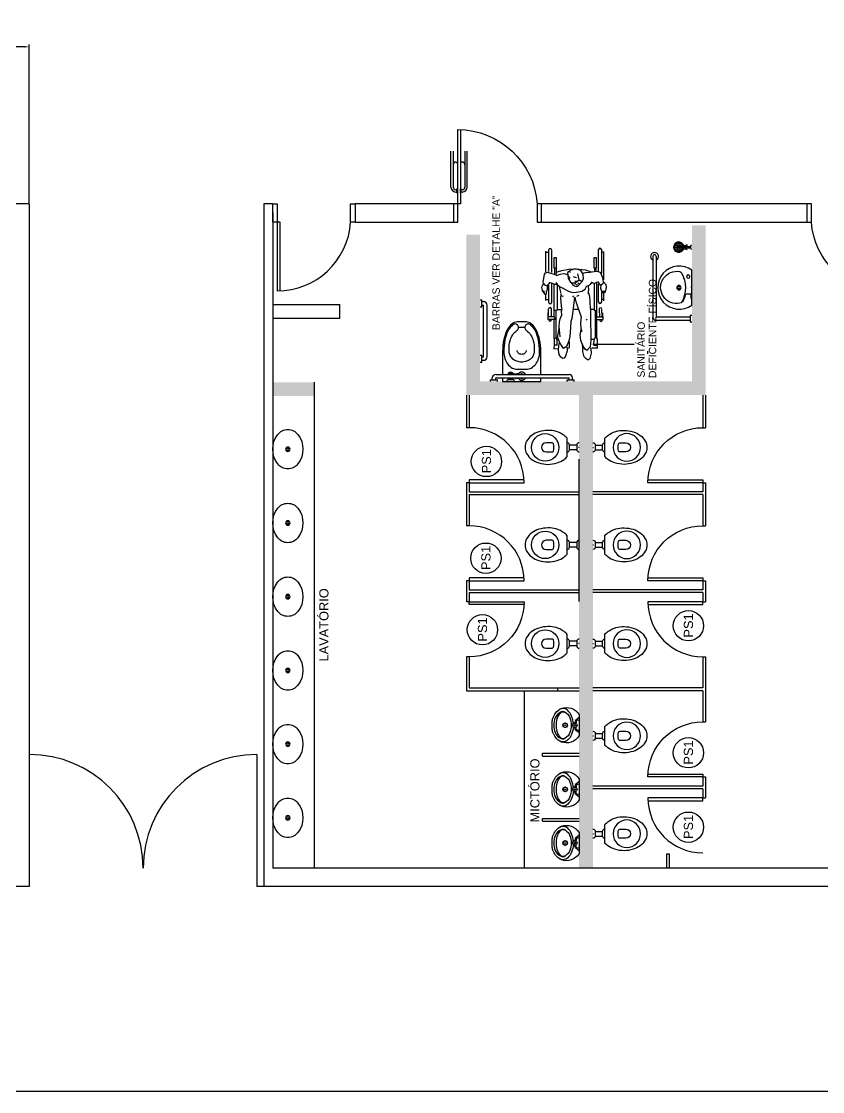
# Model space of a CAD drawing. Header units: millimetres. Extents: x 18768 to 1484868, y -11027 to 520152.
# Drawn here: x 1379301 to 1388104, y 196901 to 208661 of the extents above; entities that cross this region are included whole.
import ezdxf
from ezdxf.enums import TextEntityAlignment as Align

# ---------------------------------------------------------------- set-up
doc = ezdxf.new("R2010")
doc.units = ezdxf.units.MM
doc.linetypes.add('DASHDOT', pattern=[1, 0.5, -0.25, 0, -0.25])
for name, color, linetype in [('1-PAREDES', 7, 'Continuous'), ('Construir', 251, 'Continuous'), ('esquadrias', 2, 'Continuous'), ('MOBÍLIA', 26, 'Continuous'), ('Muros', 4, 'Continuous'), ('PAREDES', 7, 'Continuous'), ('Sanitários', 2, 'Continuous'), ('Textos', 7, 'Continuous')]:
    doc.layers.add(name, color=color, linetype=linetype)
doc.layers.add('L035-DEMOLIÇÃO', color=40, linetype='Continuous', plot=False)
doc.styles.get("Standard").update_dxf_attribs({"font": 'arial.ttf'})
doc.dimstyles.new('Anotativo', dxfattribs={"dimscale": 0, "dimtxt": 2.5, "dimasz": 2.5, "dimexe": 1.25, "dimexo": 0.625, "dimtad": 1, "dimtxsty": 'Standard', "dimcen": 2.5, "dimadec": 0, "dimazin": 0, "dimtfac": 1, "dimtmove": 0, "dimatfit": 3, "dimfxl": 1, "dimarcsym": 0})

# ---------------------------------------------------------------- blocks, each defined once
blk = doc.blocks.new('CADEIRA_RODAS')
at = {"color": 0}
for p, q in [((-0.182, 0.338), (-0.161, 0.357)), ((-0.161, 0.357), (-0.118, 0.363)), ((-0.118, 0.363), (-0.081, 0.345)), ((-0.478, 0.288), (-0.474, 0.288)), ((-0.475, 0.259), (-0.478, 0.259)), ((-0.474, 0.295), (-0.401, 0.295)), ((-0.474, 0.209), (-0.474, 0.295)), ((-0.443, 0.227), (-0.443, 0.295)), ((-0.443, 0.288), (-0.358, 0.288)), ((-0.358, 0.259), (-0.441, 0.259)), ((-0.288, 0.287), (-0.098, 0.287)), ((-0.084, 0.257), (-0.288, 0.257)), ((-0.265, 0.319), (-0.206, 0.319)), ((-0.254, 0.313), (-0.254, 0.289)), ((-0.194, 0.333), (-0.2, 0.329)), ((-0.196, 0.317), (-0.2, 0.329)), ((-0.177, 0.316), (-0.196, 0.317)), ((-0.194, 0.333), (-0.166, 0.336)), ((-0.145, 0.304), (-0.177, 0.316)), ((-0.166, 0.336), (-0.165, 0.347)), ((-0.104, 0.305), (-0.145, 0.304)), ((-0.094, 0.332), (-0.105, 0.299)), ((-0.105, 0.299), (-0.066, 0.273)), ((-0.082, 0.343), (-0.094, 0.332)), ((-0.068, 0.271), (-0.087, 0.221)), ((-0.081, 0.345), (-0.066, 0.348)), ((-0.066, 0.348), (0.018, 0.333)), ((0.044, 0.3), (0.013, 0.211)), ((0.018, 0.333), (0.035, 0.321)), ((0.035, 0.321), (0.044, 0.3)), ((0.288, 0.257), (0.038, 0.257)), ((0.046, 0.319), (0.272, 0.319)), ((0.049, 0.287), (0.288, 0.287)), ((0.26, 0.313), (0.26, 0.289)), ((-0.898, 0.134), (-0.885, 0.157)), ((-0.894, 0.119), (-0.898, 0.134)), ((-0.872, 0.103), (-0.894, 0.119)), ((-0.885, 0.157), (-0.855, 0.174)), ((-0.855, 0.174), (-0.807, 0.18)), ((-0.807, 0.18), (-0.761, 0.176)), ((-0.793, 0.23), (-0.79, 0.178)), ((-0.746, 0.228), (-0.793, 0.23)), ((-0.79, 0.126), (-0.747, 0.155)), ((-0.768, 0.095), (-0.79, 0.126)), ((-0.761, 0.176), (-0.725, 0.17)), ((-0.754, 0.197), (-0.755, 0.228)), ((-0.754, 0.197), (-0.692, 0.196)), ((-0.683, 0.229), (-0.748, 0.227)), ((-0.747, 0.155), (-0.711, 0.174)), ((-0.711, 0.174), (-0.678, 0.186)), ((-0.695, 0.182), (-0.696, 0.195)), ((-0.692, 0.196), (-0.679, 0.203)), ((-0.676, 0.215), (-0.683, 0.229)), ((-0.68, 0.228), (-0.474, 0.228)), ((-0.679, 0.203), (-0.676, 0.215)), ((-0.377, 0.209), (-0.678, 0.209)), ((-0.678, 0.186), (-0.67, 0.192)), ((-0.67, 0.192), (-0.573, 0.174)), ((-0.662, 0.162), (-0.548, 0.174)), ((-0.548, 0.174), (-0.501, 0.168)), ((-0.501, 0.168), (-0.466, 0.161)), ((-0.444, 0.227), (-0.473, 0.217)), ((-0.466, 0.161), (-0.414, 0.142)), ((-0.443, 0.227), (-0.092, 0.227)), ((-0.419, 0.145), (-0.389, 0.149)), ((-0.389, 0.149), (-0.362, 0.143)), ((-0.377, 0.218), (-0.372, 0.227)), ((-0.377, 0.206), (-0.377, 0.218)), ((-0.372, 0.197), (-0.377, 0.206)), ((-0.376, 0.136), (-0.362, 0.144)), ((-0.1, 0.197), (-0.372, 0.197)), ((-0.364, 0.194), (-0.363, 0.148)), ((-0.362, 0.144), (-0.241, 0.154)), ((-0.241, 0.154), (-0.196, 0.15)), ((-0.212, 0.15), (-0.218, 0.136)), ((-0.218, 0.136), (-0.215, 0.127)), ((-0.191, 0.152), (-0.162, 0.159)), ((-0.13, 0.132), (-0.164, 0.073)), ((-0.162, 0.159), (-0.116, 0.169)), ((-0.127, 0.142), (-0.133, 0.122)), ((-0.112, 0.168), (-0.127, 0.142)), ((-0.094, 0.192), (-0.112, 0.168)), ((-0.07, 0.208), (-0.094, 0.192)), ((-0.087, 0.221), (-0.087, 0.198)), ((0.013, 0.211), (0.005, 0.202)), ((0.005, 0.202), (0.022, 0.164)), ((0.027, 0.122), (0.018, 0.084)), ((0.089, 0.207), (0.02, 0.207)), ((0.022, 0.164), (0.027, 0.122)), ((0.089, 0.224), (0.024, 0.224)), ((0.044, 0.207), (0.063, 0.144)), ((0.063, 0.144), (0.076, 0.069)), ((0.089, 0.23), (0.089, 0.201)), ((0.201, 0.23), (0.089, 0.23)), ((0.089, 0.201), (0.201, 0.201)), ((0.201, 0.201), (0.201, 0.23)), ((-0.816, 0.086), (-0.872, 0.103)), ((-0.788, 0.085), (-0.816, 0.086)), ((-0.769, 0.093), (-0.788, 0.085)), ((-0.785, 0.086), (-0.783, 0.064)), ((-0.783, 0.064), (-0.776, 0.06)), ((-0.776, 0.06), (-0.743, 0.06)), ((-0.705, 0.068), (-0.768, 0.095)), ((-0.743, 0.06), (-0.696, 0.063)), ((-0.679, 0.059), (-0.705, 0.068)), ((-0.618, 0.052), (-0.679, 0.059)), ((-0.497, 0.045), (-0.618, 0.052)), ((-0.497, 0.045), (-0.499, 0.048)), ((-0.463, 0.034), (-0.497, 0.045)), ((-0.413, 0.029), (-0.463, 0.034)), ((-0.23, 0.006), (-0.413, 0.029)), ((-0.362, 0.019), (-0.362, -0.032)), ((-0.228, 0.012), (-0.214, 0.026)), ((-0.164, 0.073), (-0.178, 0.027)), ((-0.178, 0.027), (-0.177, -0.014)), ((-0.105, 0.007), (-0.112, -0.012)), ((-0.093, 0.027), (-0.105, 0.007)), ((-0.07, 0.044), (-0.093, 0.027)), ((-0.072, 0.038), (-0.074, 0.015)), ((-0.074, 0.015), (-0.065, -0.012)), ((-0.066, 0.051), (-0.072, 0.038)), ((-0.026, 0.074), (-0.066, 0.051)), ((-0.055, 0.002), (-0.055, -0.025)), ((-0.027, 0.054), (0.007, 0.077)), ((0.011, 0.079), (-0.026, 0.074)), ((-0.003, 0.021), (-0.012, -0.001)), ((0.038, 0.081), (0.011, 0.079)), ((0.052, 0.063), (0.038, 0.081)), ((0.053, 0.06), (0.038, 0.053)), ((0.07, 0.046), (0.052, 0.063)), ((0.07, 0.027), (0.07, 0.046)), ((0.074, 0.013), (0.07, 0.027)), ((0.074, -0.016), (0.074, 0.013)), ((0.076, 0.069), (0.08, -0.007)), ((-0.9, -0.117), (-0.88, -0.101)), ((-0.88, -0.101), (-0.823, -0.084)), ((-0.823, -0.084), (-0.767, -0.087)), ((-0.812, -0.13), (-0.798, -0.11)), ((-0.798, -0.11), (-0.764, -0.088)), ((-0.786, -0.083), (-0.749, -0.081)), ((-0.764, -0.088), (-0.704, -0.062)), ((-0.704, -0.062), (-0.646, -0.054)), ((-0.646, -0.054), (-0.582, -0.066)), ((-0.608, -0.076), (-0.571, -0.065)), ((-0.571, -0.065), (-0.51, -0.064)), ((-0.51, -0.064), (-0.441, -0.071)), ((-0.449, -0.07), (-0.358, -0.036)), ((-0.358, -0.036), (-0.28, -0.013)), ((-0.28, -0.013), (-0.23, -0.002)), ((-0.212, -0.04), (-0.222, -0.015)), ((-0.177, -0.014), (-0.164, -0.075)), ((-0.164, -0.075), (-0.141, -0.111)), ((-0.141, -0.111), (-0.113, -0.126)), ((-0.112, -0.012), (-0.11, -0.032)), ((-0.11, -0.032), (-0.061, -0.075)), ((-0.065, -0.012), (-0.041, -0.045)), ((-0.061, -0.075), (-0.031, -0.092)), ((-0.041, -0.045), (-0.052, -0.064)), ((-0.052, -0.064), (-0.051, -0.077)), ((-0.04, -0.046), (0.025, -0.031)), ((-0.031, -0.092), (0.023, -0.089)), ((-0.012, -0.001), (-0.016, -0.015)), ((0.023, -0.089), (0.061, -0.062)), ((0.041, -0.122), (0.03, -0.084)), ((0.068, -0.114), (0.047, -0.175)), ((0.061, -0.062), (0.074, -0.016)), ((0.08, -0.007), (0.068, -0.114)), ((-0.913, -0.135), (-0.9, -0.117)), ((-0.913, -0.146), (-0.913, -0.135)), ((-0.9, -0.16), (-0.913, -0.146)), ((-0.842, -0.176), (-0.9, -0.16)), ((-0.792, -0.171), (-0.842, -0.176)), ((-0.771, -0.164), (-0.812, -0.13)), ((-0.78, -0.166), (-0.792, -0.171)), ((-0.788, -0.245), (-0.785, -0.182)), ((-0.698, -0.173), (-0.771, -0.164)), ((-0.752, -0.206), (-0.752, -0.239)), ((-0.752, -0.206), (-0.692, -0.208)), ((-0.659, -0.171), (-0.698, -0.173)), ((-0.692, -0.207), (-0.693, -0.176)), ((-0.677, -0.211), (-0.692, -0.208)), ((-0.377, -0.219), (-0.678, -0.219)), ((-0.678, -0.237), (-0.674, -0.22)), ((-0.674, -0.219), (-0.677, -0.211)), ((-0.471, -0.169), (-0.659, -0.171)), ((-0.475, -0.132), (-0.481, -0.12)), ((-0.474, -0.219), (-0.474, -0.305)), ((-0.444, -0.237), (-0.473, -0.227)), ((-0.365, -0.17), (-0.471, -0.169)), ((-0.372, -0.207), (-0.377, -0.216)), ((-0.377, -0.216), (-0.377, -0.229)), ((-0.377, -0.229), (-0.372, -0.238)), ((-0.089, -0.207), (-0.372, -0.207)), ((-0.348, -0.165), (-0.365, -0.17)), ((-0.362, -0.171), (-0.362, -0.207)), ((-0.22, -0.157), (-0.348, -0.165)), ((-0.175, -0.142), (-0.22, -0.157)), ((-0.148, -0.145), (-0.188, -0.138)), ((-0.108, -0.143), (-0.145, -0.147)), ((-0.111, -0.122), (-0.102, -0.147)), ((-0.102, -0.147), (-0.089, -0.168)), ((-0.089, -0.168), (-0.063, -0.19)), ((-0.068, -0.185), (-0.079, -0.209)), ((-0.079, -0.209), (-0.071, -0.229)), ((-0.071, -0.229), (-0.064, -0.24)), ((0.034, -0.158), (0.041, -0.122)), ((0.052, -0.235), (0.038, -0.161)), ((0.089, -0.211), (0.055, -0.211)), ((0.089, -0.228), (0.06, -0.228)), ((0.201, -0.205), (0.089, -0.205)), ((0.089, -0.205), (0.089, -0.234)), ((0.201, -0.234), (0.201, -0.205)), ((-0.788, -0.246), (-0.738, -0.245)), ((-0.751, -0.243), (-0.689, -0.244)), ((-0.689, -0.244), (-0.678, -0.237)), ((-0.68, -0.238), (-0.474, -0.238)), ((-0.474, -0.269), (-0.479, -0.269)), ((-0.478, -0.298), (-0.474, -0.298)), ((-0.474, -0.305), (-0.401, -0.302)), ((-0.443, -0.238), (-0.443, -0.304)), ((-0.443, -0.238), (-0.078, -0.238)), ((-0.36, -0.264), (-0.443, -0.268)), ((-0.443, -0.297), (-0.359, -0.293)), ((-0.285, -0.257), (-0.088, -0.257)), ((-0.165, -0.287), (-0.285, -0.287)), ((-0.268, -0.314), (-0.18, -0.314)), ((-0.253, -0.286), (-0.253, -0.305)), ((-0.183, -0.287), (-0.179, -0.303)), ((-0.179, -0.303), (-0.166, -0.303)), ((-0.159, -0.309), (-0.178, -0.322)), ((-0.178, -0.322), (-0.173, -0.333)), ((-0.173, -0.333), (-0.123, -0.344)), ((-0.131, -0.276), (-0.166, -0.288)), ((-0.166, -0.303), (-0.159, -0.309)), ((-0.098, -0.28), (-0.131, -0.276)), ((-0.123, -0.344), (-0.097, -0.338)), ((-0.06, -0.244), (-0.099, -0.275)), ((-0.097, -0.288), (-0.099, -0.275)), ((-0.084, -0.302), (-0.097, -0.288)), ((-0.097, -0.338), (-0.063, -0.309)), ((-0.063, -0.309), (-0.084, -0.302)), ((-0.063, -0.309), (-0.018, -0.304)), ((-0.041, -0.314), (0.269, -0.314)), ((-0.018, -0.304), (0.039, -0.277)), ((0.291, -0.287), (0.03, -0.287)), ((0.039, -0.277), (0.052, -0.235)), ((0.054, -0.257), (0.291, -0.257)), ((0.089, -0.234), (0.201, -0.234)), ((0.26, -0.304), (0.26, -0.288))]:
    blk.add_line(p, q, dxfattribs=at)
for centre, radius, start, end in [((-0.478, 0.273), 0.0145, 90, 270), ((-0.358, 0.273), 0.0145, 270, 90), ((-0.288, 0.272), 0.0149, 90, 270), ((0.288, 0.272), 0.0149, 270, 90), ((-0.479, -0.284), 0.0145, 92.6629, 272.6629), ((-0.359, -0.278), 0.0145, 272.6629, 92.6629), ((-0.285, -0.272), 0.0149, 90, 270), ((0.291, -0.272), 0.0149, 270, 90)]:
    blk.add_arc(centre, radius, start, end, dxfattribs=at)
for p in [(-0.094, -0.018), (-0.084, -0.002), (-0.081, -0.038)]:
    blk.add_point(p, dxfattribs=at)
blk = doc.blocks.new('LAVPQ-PL')
blk.add_line((0, 0), (0.01, 0))
for points in [[(0, -0.191), (0, 0.191, -1.947368)], [(0.11, -0.156, 0.218943), (0.13, -0.171, 1.213584), (0.132, 0.175, 0.218943), (0.112, 0.16, 0.264013)]]:
    blk.add_lwpolyline(points, format="xyb", close=True)
blk.add_lwpolyline([(0.007, -0.12), (0.007, -0.08, -0.414214), (0.016, -0.071), (0.061, -0.071, -0.312113), (0.073, -0.08, 0.063016), (0.103, -0.157, 0.063016)], format="xyb")
for centre, radius in [((0.04, 0.121), 0.0176), ((0.141, 0), 0.0241), ((0.141, 0), 0.0115)]:
    blk.add_circle(centre, radius)
blk = doc.blocks.new('nomacab1')
blk.add_circle((0, 0), 0.414)
at = {"color": 3}
blk.add_attdef('ACAB', text='', height=0.25, dxfattribs=at).set_placement((0.007, 0), align=Align.MIDDLE)
blk = doc.blocks.new('bac-pl')
for p, q in [((0, 0), (0.005, 0)), ((0.025, 0.025), (0.105, 0.025)), ((0.025, -0.025), (0.105, -0.025))]:
    blk.add_line(p, q)
for points in [[(0.13, 0.1), (0.13, -0.1, 0.056984), (0.163, -0.131, 0.085116), (0.249, -0.174, 0.090221), (0.34, -0.185, 0.074494), (0.439, -0.17, 0.085116), (0.517, -0.131, 0.106255), (0.572, -0.068, 0.128271), (0.59, 0, 0.128271), (0.572, 0.068, 0.106255), (0.517, 0.131, 0.085116), (0.439, 0.17, 0.074494), (0.34, 0.185, 0.074494), (0.241, 0.17, 0.085116), (0.163, 0.131, 0.056984)], [(0.295, 0.05, 0.326276), (0.281, 0.04, 0.155871), (0.281, -0.04, 0.326276), (0.295, -0.05), (0.36, -0.05, 1), (0.36, 0.05)]]:
    blk.add_lwpolyline(points, format="xyb", close=True)
for points in [[(0, -0.05, 0.414214), (0.025, -0.025), (0.025, 0.025, 0.414483), (0, 0.05)], [(0.13, 0.05, 0.414483), (0.105, 0.025), (0.105, -0.025, 0.414214), (0.13, -0.05)]]:
    blk.add_lwpolyline(points, format="xyb")
blk.add_circle((0.37, 0), 0.15)
blk = doc.blocks.new('mic-pl')
for points in [[(0, -0.294), (-0.002, -0.294, -0.008051), (-0.034, -0.293, -0.08407), (-0.078, -0.285, -0.022672), (-0.106, -0.272, -0.027927), (-0.132, -0.258, -0.144523), (-0.183, -0.193, -0.34805), (-0.12, -0.003, -0.162816), (-0.112, 0), (0, 0), (0.112, 0, -0.162816), (0.12, -0.003, -0.34805), (0.183, -0.193, -0.144523), (0.132, -0.258, -0.027927), (0.106, -0.272, -0.022672), (0.078, -0.285, -0.08407), (0.034, -0.293, -0.008051), (0.002, -0.294)], [(0, -0.247), (-0.008, -0.247, -0.102017), (-0.09, -0.231, -0.100634), (-0.137, -0.2, -0.31043), (-0.144, -0.159, -0.029837), (-0.142, -0.153, -0.193887), (-0.08, -0.101, -0.096635), (0, -0.086, -0.096635), (0.08, -0.101, -0.193887), (0.142, -0.153, -0.029837), (0.144, -0.159, -0.31043), (0.137, -0.2, -0.100634), (0.09, -0.231, -0.102017), (0.008, -0.247)]]:
    blk.add_lwpolyline(points, format="xyb", close=True)
for points in [[(-0.053, 0, 0.473116), (-0.056, -0.005), (-0.051, -0.025, 0.362542), (-0.043, -0.032), (-0.029, -0.033, -0.564769), (-0.023, -0.039)], [(0.053, 0, -0.473116), (0.056, -0.005), (0.051, -0.025, -0.362542), (0.043, -0.032), (0.029, -0.033, 0.564769), (0.023, -0.039)], [(-0.016, -0.064, 0.100603), (-0.1, -0.082, 0.114611), (-0.161, -0.123, 0.309836), (-0.175, -0.21, 0.309836)], [(-0.081, -0.002), (-0.057, -0.034, 0.1805), (-0.045, -0.041), (-0.032, -0.043, -0.35029), (-0.026, -0.049, 0.252034), (-0.019, -0.063)], [(0.016, -0.064, -0.100603), (0.1, -0.082, -0.114611), (0.161, -0.123, -0.309836), (0.175, -0.21, -0.309836)], [(0.081, -0.002), (0.057, -0.034, -0.1805), (0.045, -0.041), (0.032, -0.043, 0.35029), (0.026, -0.049, -0.252034), (0.019, -0.063)], [(-0.146, -0.161), (-0.147, -0.165, 0.189039), (-0.145, -0.197, 0.189014), (-0.08, -0.26, 0.116802), (0, -0.275, 0.116802), (0.08, -0.26, 0.189014), (0.145, -0.197, 0.189039), (0.147, -0.165), (0.146, -0.161)]]:
    blk.add_lwpolyline(points, format="xyb")
for centre, radius in [((0, -0.046), 0.024), ((0, -0.046), 0.0075), ((-0.024, -0.151), 0.0035), ((-0.016, -0.135), 0.0035), ((-0.017, -0.168), 0.0035), ((0, -0.152), 0.0035), ((-0.001, -0.175), 0.0035), ((0.001, -0.129), 0.0035), ((0.017, -0.136), 0.0035), ((0.016, -0.169), 0.0035), ((0.023, -0.152), 0.0035)]:
    blk.add_circle(centre, radius)
at = {"linetype": 'DASHDOT'}
blk.add_circle((0, -0.152), 0.024, dxfattribs=at)
blk = doc.blocks.new('cubem-pl')
at = {"linetype": 'Continuous'}
for radius in [0.024, 0.012]:
    blk.add_circle((0.265, 0), radius, dxfattribs=at)
for centre, radius, start, end in [((0.364, 0), 0.264, 142.4959, 217.5041), ((0.265, 0.076), 0.139, 37.5041, 142.4959), ((0.166, 0), 0.264, 322.4959, 37.5041), ((0.265, -0.076), 0.139, 217.5041, 322.4959)]:
    blk.add_arc(centre, radius, start, end)
blk = doc.blocks.new('*D311')
at = {"layer": 'DEFPOINTS', "color": 0, "linetype": 'ByBlock', "lineweight": 15, "transparency": 16777216}
for p in [(1378364, 208381), (1378364, 206655), (1379388, 206655)]:
    blk.add_point(p, dxfattribs=at)
at = {"layer": 'PAREDES', "color": 0, "linetype": 'ByBlock', "lineweight": -2, "transparency": 16777216}
for p, q in [((1378364, 206667), (1378364, 208406)), ((1379338, 208381), (1378414, 208381)), ((1379388, 206667), (1379388, 208406))]:
    blk.add_line(p, q, dxfattribs=at)
at = {"layer": 'PAREDES', "color": 0, "linetype": 'ByBlock', "lineweight": 15, "transparency": 16777216}
for points in [[(1378414, 208390), (1378414, 208373), (1378364, 208381)], [(1379338, 208390), (1379338, 208373), (1379388, 208381)]]:
    blk.add_solid(points, dxfattribs=at)
at = {"layer": 'PAREDES', "color": 0, "linetype": 'ByBlock', "lineweight": 15, "transparency": 16777216, "insert": (1378876, 208419), "char_height": 50, "attachment_point": 5}
blk.add_mtext('1024', dxfattribs=at)

msp = doc.modelspace()

# ---------------------------------------------------------------- linework, layer by layer
for p, q in [((1382801.057, 205399.75), (1382801.057, 205550.799)), ((1385196.35, 201306.358), (1385196.35, 201336.567))]:
    msp.add_line(p, q)
at = {"layer": '1-PAREDES'}
for p, q in [((1382062.298, 206654.995), (1381963.298, 206654.995)), ((1384047.355, 206654.995), (1382968.591, 206654.995)), ((1387930.26, 206654.995), (1385015.766, 206654.995)), ((1382968.591, 206454.995), (1384047.355, 206454.995)), ((1385015.766, 206454.995), (1387930.26, 206454.995)), ((1382062.298, 205550.799), (1382801.057, 205550.799)), ((1382062.298, 205399.75), (1382801.057, 205399.75))]:
    msp.add_line(p, q, dxfattribs=at)
at = {"layer": 'Construir'}
for points in [[(1386818.764, 204704.959), (1386667.715, 204704.959), (1386818.764, 206418.945), (1386667.715, 206418.945)], [(1384340.958, 204553.91), (1384189.909, 204553.91), (1384340.958, 206316.148), (1384189.909, 206316.148)], [(1382522.735, 204543.946), (1382062.298, 204543.946), (1382522.735, 204694.995), (1382062.298, 204694.995)], [(1386818.161, 204553.91), (1384340.958, 204553.91), (1386818.161, 204704.959), (1384340.958, 204704.959)], [(1385579.035, 199366.148), (1385428.511, 199366.148), (1385579.56, 204553.91), (1385428.511, 204553.91)], [(1385579.638, 199366.148), (1385429.113, 199366.148), (1385580.162, 204553.91), (1385429.113, 204553.91)]]:
    msp.add_solid(points, dxfattribs=at)
at = {"layer": 'DEFPOINTS'}
for p, q in [((1386179.638, 205036.148), (1386179.638, 205006.148)), ((1386179.638, 205036.148), (1386179.638, 205006.148)), ((1388062.298, 199355.995), (1387435.993, 199355.995))]:
    msp.add_line(p, q, dxfattribs=at)
at = {"layer": 'esquadrias'}
for p, q in [((1384020.069, 206840.547), (1384020.069, 207234.115)), ((1384044.824, 207234.115), (1384044.824, 206840.547)), ((1384174.575, 207234.115), (1384174.575, 206840.547)), ((1384199.33, 206840.547), (1384199.33, 207234.115)), ((1384075.033, 207115.325), (1384085.103, 207115.325)), ((1384085.103, 207105.255), (1384095.173, 207105.255)), ((1384134.295, 207105.255), (1384124.225, 207105.255)), ((1384144.365, 207115.325), (1384134.295, 207115.325)), ((1384075.033, 206810.337), (1384085.103, 206810.337)), ((1384075.033, 206785.583), (1384085.103, 206785.583)), ((1384085.103, 206775.513), (1384085.103, 206820.407)), ((1384085.103, 206820.407), (1384095.173, 206820.407)), ((1384085.103, 206775.513), (1384095.173, 206775.513)), ((1384095.173, 206775.513), (1384095.173, 206820.407)), ((1384124.225, 206775.513), (1384124.225, 206820.407)), ((1384134.295, 206820.407), (1384124.225, 206820.407)), ((1384134.295, 206775.513), (1384124.225, 206775.513)), ((1384134.295, 206775.513), (1384134.295, 206820.407)), ((1384144.365, 206810.337), (1384134.295, 206810.337)), ((1384144.365, 206785.583), (1384134.295, 206785.583))]:
    msp.add_line(p, q, dxfattribs=at)
for points in [[(1384124.828, 207471.826), (1384124.828, 206654.995), (1384047.355, 206654.995), (1384047.355, 206454.995), (1384095.776, 206454.995), (1384095.776, 207471.826, -0.394454368), (1384967.345, 206654.995), (1384967.345, 206454.995), (1385015.766, 206454.995), (1385015.766, 206654.995), (1384967.345, 206654.995)], [(1382142.857, 205698.351), (1382142.857, 206454.995), (1382062.298, 206454.995), (1382062.298, 206654.995), (1382112.647, 206654.995), (1382112.647, 205698.351, 0.395142121), (1382918.242, 206454.995), (1382918.242, 206654.995), (1382968.591, 206654.995), (1382968.591, 206454.995), (1382918.242, 206454.995)], [(1388755.994, 205698.351), (1388755.994, 206454.995), (1388836.554, 206454.995), (1388836.554, 206654.995), (1388786.204, 206654.995), (1388786.204, 205698.351, -0.396515329), (1387982.098, 206454.995), (1387980.61, 206654.995), (1387930.26, 206654.995), (1387930.26, 206454.995), (1387982.098, 206454.995)], [(1384824.315, 203622.441), (1384220.119, 203622.441), (1384220.119, 203592.232), (1384824.315, 203592.232, 0.414213562), (1384220.119, 204196.428, 0.414213562)], [(1386184.358, 203622.441), (1386788.554, 203622.441), (1386788.554, 203592.232), (1386184.358, 203592.232, -0.414213562), (1386788.554, 204196.428, -0.414213562)], [(1384824.315, 202544.959), (1384220.119, 202544.959), (1384220.119, 202514.749), (1384824.315, 202514.749, 0.414213562), (1384220.119, 203118.945, 0.414213562)], [(1386184.358, 202544.959), (1386788.554, 202544.959), (1386788.554, 202514.749), (1386184.358, 202514.749, -0.414213562), (1386788.554, 203118.945, -0.414213562)], [(1384824.315, 202252.931), (1384220.119, 202252.931), (1384220.119, 202283.141), (1384824.315, 202283.141, -0.414213562), (1384220.119, 201678.945, -0.414213562)], [(1386184.358, 202252.931), (1386788.554, 202252.931), (1386788.554, 202283.141), (1386184.358, 202283.141, 0.414213562), (1386788.554, 201678.945, 0.414213562)], [(1386184.358, 200389.994), (1386788.554, 200389.994), (1386788.554, 200359.784), (1386184.358, 200359.784, -0.414213562), (1386788.554, 200963.98, -0.414213562)], [(1386184.358, 200097.966), (1386788.554, 200097.966), (1386788.554, 200128.176), (1386184.358, 200128.176, 0.414213562), (1386788.554, 199523.98, 0.414213562)]]:
    msp.add_lwpolyline(points, format="xyb", dxfattribs=at)
for centre, radius, start, end in [((1384075.033, 207085.115), 30.21, 90, 180), ((1384144.365, 207085.115), 30.21, 0, 90), ((1384075.033, 206840.547), 54.964, 180, 270), ((1384075.033, 206840.547), 30.21, 180, 270), ((1384144.365, 206840.547), 54.964, 270, 0), ((1384144.365, 206840.547), 30.21, 270, 0)]:
    msp.add_arc(centre, radius, start, end, dxfattribs=at)
at = {"layer": 'L035-DEMOLIÇÃO', "linetype": 'ByBlock', "lineweight": -2}
msp.add_lwpolyline([(1437540.298, 196901.407), (1345642.017, 196901.407), (1345642.017, 234430), (1437540.298, 234430)], close=True, dxfattribs=at)
at = {"layer": 'MOBÍLIA'}
for p, q in [((1386238.209, 206078.662), (1386238.209, 205411.543)), ((1386276.29, 206078.662), (1386276.29, 205411.543)), ((1384340.958, 205600.26), (1384359.999, 205600.26)), ((1384359.999, 205524.098), (1384359.999, 205600.26)), ((1384359.999, 205581.22), (1384379.039, 205581.22)), ((1384340.958, 205524.098), (1384359.999, 205524.098)), ((1384359.999, 205543.139), (1384379.039, 205543.139)), ((1384379.039, 204974.926), (1384379.039, 205543.139)), ((1384417.12, 204974.926), (1384417.12, 205543.139)), ((1386648.674, 205411.543), (1386276.29, 205411.543)), ((1386648.674, 205373.462), (1386276.29, 205373.462)), ((1386667.715, 205430.583), (1386648.674, 205430.583)), ((1386648.674, 205430.583), (1386648.674, 205354.421)), ((1386667.715, 205354.421), (1386648.674, 205354.421)), ((1386033.309, 205109.854), (1385580.162, 205109.854)), ((1384340.958, 204993.967), (1384359.999, 204993.967)), ((1384359.999, 204917.805), (1384359.999, 204993.967)), ((1384359.999, 204974.926), (1384379.039, 204974.926)), ((1384340.958, 204917.805), (1384359.999, 204917.805)), ((1384359.999, 204936.845), (1384379.039, 204936.845)), ((1384474.242, 204723.999), (1384474.242, 204743.04)), ((1384512.323, 204781.121), (1385318.13, 204781.121)), ((1384512.323, 204723.999), (1384512.323, 204743.04)), ((1384512.323, 204743.04), (1385318.13, 204743.04)), ((1384651.954, 204784.067), (1384651.954, 204796.76)), ((1384723.762, 204784.067), (1384651.954, 204784.067)), ((1384723.762, 204740.094), (1384651.954, 204740.094)), ((1384651.954, 204721.222), (1384651.954, 204740.094)), ((1384655.127, 204793.587), (1384655.127, 204798.321)), ((1384655.127, 204721.879), (1384655.127, 204733.748)), ((1384670.994, 204790.413), (1384658.3, 204790.413)), ((1384670.994, 204736.921), (1384658.3, 204736.921)), ((1384674.167, 204793.587), (1384674.167, 204803.014)), ((1384674.167, 204723.957), (1384674.167, 204733.748)), ((1384680.514, 204793.587), (1384680.514, 204803.014)), ((1384680.514, 204723.957), (1384680.514, 204733.748)), ((1384696.381, 204790.413), (1384683.688, 204790.413)), ((1384696.381, 204736.921), (1384683.688, 204736.921)), ((1384699.555, 204793.587), (1384699.555, 204798.321)), ((1384699.555, 204721.879), (1384699.555, 204733.748)), ((1384702.728, 204784.067), (1384702.728, 204796.76)), ((1384702.728, 204721.222), (1384702.728, 204740.094)), ((1384723.762, 204787.24), (1384736.455, 204787.24)), ((1384723.762, 204781.121), (1384723.762, 204787.24)), ((1384723.762, 204736.921), (1384723.762, 204743.04)), ((1384723.762, 204736.921), (1384736.455, 204736.921)), ((1384736.455, 204781.121), (1384736.455, 204787.24)), ((1384749.149, 204784.067), (1384736.455, 204784.067)), ((1384736.455, 204736.921), (1384736.455, 204743.04)), ((1384749.149, 204740.094), (1384736.455, 204740.094)), ((1384761.313, 204787.24), (1384749.149, 204787.24)), ((1384749.149, 204781.121), (1384749.149, 204787.24)), ((1384749.149, 204736.921), (1384749.149, 204743.04)), ((1384761.313, 204736.921), (1384749.149, 204736.921)), ((1385318.13, 204723.999), (1385318.13, 204743.04)), ((1385356.211, 204723.999), (1385356.211, 204743.04)), ((1384455.201, 204704.959), (1384455.201, 204723.999)), ((1384455.201, 204723.999), (1384531.363, 204723.999)), ((1384531.363, 204704.959), (1384531.363, 204723.999)), ((1384639.26, 204704.959), (1384639.26, 204717.653)), ((1384639.26, 204704.959), (1384715.422, 204704.959)), ((1384715.422, 204704.959), (1384715.422, 204717.653)), ((1385299.089, 204723.999), (1385375.252, 204723.999)), ((1385299.089, 204704.959), (1385299.089, 204723.999)), ((1385375.252, 204704.959), (1385375.252, 204723.999)), ((1385375.854, 204704.959), (1385375.854, 204723.999)), ((1382522.735, 199355.995), (1382522.735, 204543.946)), ((1385428.511, 202288.176), (1385428.511, 203849.015)), ((1385429.113, 202288.176), (1385429.113, 203849.015)), ((1384824.315, 201306.358), (1384824.315, 199366.148))]:
    msp.add_line(p, q, dxfattribs=at)
for points in [[(1384812.325, 204781.121), (1384810.624, 204784.067), (1384785.237, 204784.067), (1384783.536, 204781.121)], [(1384783.536, 204743.04), (1384785.237, 204740.094), (1384810.624, 204740.094), (1384812.325, 204743.04)]]:
    msp.add_lwpolyline(points, dxfattribs=at)
for centre, radius, start, end in [((1386257.25, 206078.662), 43.265, 296.1094131, 243.8905869), ((1386257.25, 206078.662), 19.041, 0, 180), ((1384379.039, 205543.139), 38.081, 0, 90), ((1386276.29, 205411.543), 38.081, 180, 270), ((1384379.039, 204974.926), 38.081, 270, 0), ((1384512.323, 204743.04), 38.081, 90, 180), ((1384686.86, 204762.08), 41.254, 147.7951685, 152.5130748), ((1384686.86, 204762.08), 41.254, 207.4869252, 212.2048315), ((1384677.341, 204749.159), 53.948, 61.9275131, 118.0724869), ((1384658.3, 204793.587), 3.173, 180, 270), ((1384658.3, 204733.748), 3.173, 90, 180), ((1384670.994, 204793.587), 3.173, 270, 0), ((1384670.994, 204733.748), 3.173, 0, 90), ((1384683.688, 204793.587), 3.173, 180, 270), ((1384683.688, 204733.748), 3.173, 90, 180), ((1384696.381, 204793.587), 3.173, 270, 0), ((1384696.381, 204733.748), 3.173, 0, 90), ((1384667.821, 204762.08), 41.254, 27.4864262, 32.2042275), ((1384667.821, 204762.08), 41.254, 327.7957725, 332.5135738), ((1384797.931, 204762.08), 44.428, 25.3769335, 154.6230665), ((1384797.931, 204762.08), 44.428, 205.3769335, 334.6230665), ((1384797.931, 204762.08), 25.387, 48.5903779, 131.4096221), ((1384797.931, 204762.08), 25.387, 228.5903779, 311.4096221), ((1385318.13, 204743.04), 38.081, 0, 90), ((1384677.341, 204606.583), 117.416, 71.0753556, 108.9246444)]:
    msp.add_arc(centre, radius, start, end, dxfattribs=at)
at = {"layer": 'Muros'}
for p, q in [((1386524.746, 206187.232), (1386570.943, 206187.232)), ((1386524.746, 206171.953), (1386570.943, 206171.953)), ((1386563.513, 206203.637), (1386584.574, 206182.576)), ((1386563.513, 206155.547), (1386584.574, 206176.608)), ((1386565.649, 206205.773), (1386586.711, 206184.712)), ((1386565.649, 206153.411), (1386586.711, 206174.472)), ((1386592.678, 206184.712), (1386613.739, 206205.773)), ((1386592.678, 206174.472), (1386613.739, 206153.411)), ((1386594.814, 206182.576), (1386615.876, 206203.637)), ((1386594.814, 206176.608), (1386615.876, 206155.547)), ((1386608.445, 206187.232), (1386652.647, 206187.232)), ((1386608.445, 206171.953), (1386652.647, 206171.953)), ((1386652.647, 206187.232), (1386652.647, 206171.953)), ((1382522.735, 204543.946), (1382522.735, 204694.995)), ((1384189.909, 204553.91), (1384189.909, 204196.428)), ((1384220.119, 204553.91), (1384220.119, 204196.428)), ((1386788.554, 204553.91), (1386788.554, 204196.428)), ((1386818.764, 204553.91), (1386818.764, 204196.428)), ((1384220.119, 204196.428), (1384189.909, 204196.428)), ((1386788.554, 204196.428), (1386818.764, 204196.428)), ((1384220.119, 203592.232), (1384189.909, 203592.232)), ((1384189.909, 203592.232), (1384189.909, 203118.945)), ((1384220.119, 203592.232), (1384220.119, 203491.532)), ((1386788.554, 203592.232), (1386818.764, 203592.232)), ((1386788.554, 203592.232), (1386788.554, 203491.532)), ((1386818.764, 203592.232), (1386818.764, 203118.945)), ((1384220.119, 203491.532), (1385428.511, 203491.532)), ((1384220.119, 203461.323), (1385428.511, 203461.323)), ((1384220.119, 203461.323), (1384220.119, 203118.945)), ((1386788.554, 203491.532), (1385580.162, 203491.532)), ((1386788.554, 203461.323), (1385580.162, 203461.323)), ((1386788.554, 203461.323), (1386788.554, 203118.945)), ((1384220.119, 203118.945), (1384189.909, 203118.945)), ((1386788.554, 203118.945), (1386818.764, 203118.945)), ((1384220.119, 202514.749), (1384189.909, 202514.749)), ((1384189.909, 202514.749), (1384189.909, 202283.141)), ((1384220.119, 202514.749), (1384220.119, 202414.05)), ((1386788.554, 202514.749), (1386788.554, 202414.05)), ((1386788.554, 202514.749), (1386818.764, 202514.749)), ((1386818.764, 202514.749), (1386818.764, 202283.141)), ((1384220.119, 202414.05), (1385428.511, 202414.05)), ((1384220.119, 202383.84), (1384220.119, 202283.141)), ((1384220.119, 202383.84), (1385428.511, 202383.84)), ((1386788.554, 202414.05), (1385580.162, 202414.05)), ((1386788.554, 202383.84), (1385580.162, 202383.84)), ((1386788.554, 202383.84), (1386788.554, 202283.141)), ((1384220.119, 202283.141), (1384189.909, 202283.141)), ((1386788.554, 202283.141), (1386818.764, 202283.141)), ((1384220.119, 201678.945), (1384189.909, 201678.945)), ((1384189.909, 201678.945), (1384189.909, 201306.358)), ((1384220.119, 201678.945), (1384220.119, 201336.567)), ((1386788.554, 201678.945), (1386788.554, 201336.567)), ((1386788.554, 201678.945), (1386818.764, 201678.945)), ((1386818.764, 201678.945), (1386818.764, 200963.98)), ((1384220.119, 201336.567), (1385428.511, 201336.567)), ((1386788.554, 201336.567), (1385580.162, 201336.567)), ((1384189.909, 201306.358), (1385428.511, 201306.358)), ((1386788.554, 201306.358), (1385580.162, 201306.358)), ((1386788.554, 201306.358), (1386788.554, 200963.98)), ((1386788.554, 200963.98), (1386818.764, 200963.98)), ((1385025.714, 200588.036), (1385025.714, 200618.246)), ((1385025.714, 200618.246), (1385428.511, 200618.246)), ((1385025.714, 200588.036), (1385428.511, 200588.036)), ((1386788.554, 200359.784), (1386788.554, 200259.085)), ((1386788.554, 200359.784), (1386818.764, 200359.784)), ((1386818.764, 200359.784), (1386818.764, 200128.176)), ((1386788.554, 200259.085), (1385580.162, 200259.085)), ((1386788.554, 200228.875), (1385580.162, 200228.875)), ((1386788.554, 200228.875), (1386788.554, 200128.176)), ((1386788.554, 200128.176), (1386818.764, 200128.176)), ((1385025.714, 199871.393), (1385025.714, 199901.602)), ((1385025.714, 199901.602), (1385428.511, 199901.602)), ((1385025.714, 199871.393), (1385428.511, 199871.393)), ((1386388.683, 199513.827), (1386418.892, 199513.827)), ((1386388.683, 199513.827), (1386388.683, 199355.995)), ((1386418.892, 199513.827), (1386418.892, 199355.995))]:
    msp.add_line(p, q, dxfattribs=at)
msp.add_circle((1386589.694, 206179.592), 5.926, dxfattribs=at)
for centre, radius, start, end in [((1386524.746, 206179.592), 12.737, 36.8526895, 323.1473105), ((1386524.746, 206179.592), 7.639, 90, 270), ((1386589.694, 206179.592), 35.547, 132.5646428, 137.4353572), ((1386589.694, 206179.592), 35.547, 222.5646428, 227.4353572), ((1386589.694, 206179.592), 20.247, 139.2783452, 157.8331673), ((1386589.694, 206179.592), 20.247, 202.1668327, 220.7216548), ((1386589.694, 206179.592), 20.247, 49.2783452, 130.7216548), ((1386589.694, 206179.592), 20.247, 229.2783452, 310.7216548), ((1386589.694, 206179.592), 20.247, 22.1668327, 40.7216548), ((1386589.694, 206179.592), 20.247, 319.2783452, 337.8331673), ((1386589.694, 206179.592), 35.547, 42.5646428, 47.4353572), ((1386589.694, 206179.592), 35.547, 312.5646428, 317.4353572), ((1386680.606, 206179.592), 28.983, 121.8391353, 164.7175014), ((1386680.606, 206179.592), 28.983, 195.2824986, 238.1608647)]:
    msp.add_arc(centre, radius, start, end, dxfattribs=at)
at = {"layer": 'PAREDES'}
for p, q in [((1379388.298, 206654.995), (1379189.298, 206654.995)), ((1379388.298, 206654.995), (1379388.298, 199155.995)), ((1381963.298, 206654.995), (1381963.298, 199155.995)), ((1382062.298, 206555.995), (1382062.298, 199605.995)), ((1382062.298, 206555.995), (1382062.298, 199355.995)), ((1381888.298, 200605.995), (1381888.298, 199155.995)), ((1404996.062, 199355.995), (1382062.298, 199355.995)), ((1379388.298, 199155.995), (1354225.087, 199155.995)), ((1404996.062, 199155.995), (1381888.298, 199155.995))]:
    msp.add_line(p, q, dxfattribs=at)
at = {"layer": 'PAREDES', "ltscale": 0.01}
for centre, start, end in [((1379388.298, 199355.995), 0, 90), ((1381888.298, 199355.995), 90, 180)]:
    msp.add_arc(centre, 1250, start, end, dxfattribs=at)
at = {"layer": 'Sanitários'}
for p, q in [((1386475.313, 206174.584), (1386513.034, 206174.584)), ((1386477.84, 206197.242), (1386569.909, 206197.242)), ((1386478.804, 206199.71), (1386478.804, 206161.53)), ((1386484.199, 206151.927), (1386563.864, 206151.927)), ((1386494.585, 206219.899), (1386553.478, 206219.899)), ((1386501.462, 206224.215), (1386501.462, 206137.025)), ((1386524.119, 206229.711), (1386524.119, 206192.314)), ((1386524.119, 206166.87), (1386524.119, 206131.529)), ((1386546.776, 206224.124), (1386546.776, 206187.232)), ((1386546.776, 206171.953), (1386546.776, 206137.116)), ((1386569.434, 206197.717), (1386569.434, 206187.232)), ((1386569.434, 206171.953), (1386569.434, 206161.951)), ((1384832.229, 205297.045), (1384763.632, 205297.045))]:
    msp.add_line(p, q, dxfattribs=at)
for points in [[(1385007.376, 205031.821, 0.049647873), (1384994.201, 205164.183, 0.063460192), (1384960.902, 205262.947, 0.103485), (1384902.103, 205338.998, 0.178457855), (1384848.705, 205358.683), (1384747.156, 205358.683, 0.178457855), (1384693.758, 205338.998, 0.103485), (1384634.959, 205262.947, 0.063460192), (1384601.66, 205164.183, 0.049647873), (1384588.485, 205031.821), (1384588.485, 204781.121)], [(1384848.705, 205046.143, -0.111064491), (1384844.953, 205029.459, -0.102841022), (1384833.834, 205014.753, -0.093011042), (1384817.662, 205005.214, -0.08708208), (1384797.93, 205001.751, -0.08708208), (1384778.199, 205005.214, -0.093011042), (1384762.027, 205014.753, -0.102841022), (1384750.908, 205029.459, -0.111064491), (1384747.156, 205046.143, -0.111064491)], [(1385007.376, 204781.121), (1385007.376, 205031.821, 0.049647873)], [(1384588.485, 204743.04), (1384588.485, 204704.959), (1385007.376, 204704.959), (1385007.376, 204743.04, 0.049647873)]]:
    msp.add_lwpolyline(points, format="xyb", dxfattribs=at)
msp.add_lwpolyline([(1384701.998, 205329.341, 0.103485), (1384646.378, 205257.404, 0.063460192), (1384614.105, 205161.68, 0.049647873), (1384601.179, 205031.821, 0.075858022), (1384612.815, 204955.562, 0.086069166), (1384643.934, 204894.987, 0.105985364), (1384693.542, 204852.06, 0.126200972), (1384747.156, 204838.308), (1384848.705, 204838.308, 0.126200972), (1384902.319, 204852.06, 0.105985364), (1384951.927, 204894.987, 0.086069166), (1384983.046, 204955.562, 0.075858022), (1384994.682, 205031.821, 0.049647873), (1384981.756, 205161.68, 0.063460192), (1384949.483, 205257.404, 0.103485), (1384893.863, 205329.341, 0.097511238), (1384879.523, 205335.355, 0.098079986), (1384864.062, 205335.466, 0.09889518), (1384849.757, 205329.661, 0.099479431), (1384838.856, 205318.855, 0.099479431), (1384832.975, 205304.678, 0.09889518), (1384833.009, 205289.24, 0.098079986), (1384838.958, 205274.968, 0.097511238), (1384849.948, 205263.967, -0.10244472), (1384895.986, 205216.971, -0.077884198), (1384925.341, 205150.429, -0.065095798), (1384936.601, 205064.303, -0.024283564), (1384935.023, 205031.821, -0.115330724), (1384924.999, 204988.942, -0.103946082), (1384894.869, 204950.632, -0.091071415), (1384851.438, 204926.021, -0.083675132), (1384797.93, 204917.003, -0.083675132), (1384744.422, 204926.021, -0.091071415), (1384700.992, 204950.632, -0.103946082), (1384670.862, 204988.942, -0.115330724), (1384660.838, 205031.821, -0.024283564), (1384659.26, 205064.303, -0.065095798), (1384670.52, 205150.429, -0.077884198), (1384699.875, 205216.971, -0.10244472), (1384745.913, 205263.967, 0.097511238), (1384756.903, 205274.968, 0.098079986), (1384762.852, 205289.24, 0.09889518), (1384762.886, 205304.678, 0.099479431), (1384757.005, 205318.855, 0.099479431), (1384746.104, 205329.661, 0.09889518), (1384731.799, 205335.466, 0.098079986), (1384716.338, 205335.355, 0.097511238)], format="xyb", close=True, dxfattribs=at)
for radius, start, end in [(56.643, 16.191891, 342.0143545), (49.091, 29.1069148, 326.9528551), (49.091, 336.5887465, 347.3554864), (49.091, 10.8507591, 19.1890931)]:
    msp.add_arc((1386524.031, 206180.62), radius, start, end, dxfattribs=at)

# ---------------------------------------------------------------- block references
at = {"xscale": 402.7972027900287, "yscale": 402.7972027900287, "zscale": 402.7972027958908, "rotation": 90}
for p in [(1384410.67, 203825.194), (1384404.386, 202762.383), (1384366.681, 201976.28), (1386629.555, 202020.302), (1386629.555, 200624.183), (1386629.555, 199806.636)]:
    msp.add_blockref('nomacab1', p, dxfattribs=at).add_auto_attribs({'ACAB': 'PS1'})
at = {"layer": 'MOBÍLIA', "yscale": 1006.993006989727, "zscale": 1006.993006989727}
for name, p, xscale, rotation in [('CADEIRA_RODAS', (1385384.258, 205861.935), 1006.993006989727, 90), ('cubem-pl', (1381961.598, 203959.276), -1006.993006989709, 180), ('bac-pl', (1385428.511, 203979.924), 1006.993006989709, 180), ('bac-pl', (1385580.162, 203979.924), -1006.993006989709, 180), ('cubem-pl', (1381961.598, 203149.366), -1006.993006989709, 180), ('bac-pl', (1385428.511, 202908.393), 1006.993006989709, 180), ('bac-pl', (1385580.162, 202908.393), -1006.993006989709, 180), ('cubem-pl', (1381961.598, 202339.456), -1006.993006989709, 180), ('bac-pl', (1385428.511, 201823.949), 1006.993006989709, 180), ('bac-pl', (1385580.162, 201823.949), -1006.993006989709, 180), ('cubem-pl', (1381961.598, 201529.546), -1006.993006989709, 180), ('mic-pl', (1385428.511, 200927.023), 1006.993006989727, 270), ('bac-pl', (1385580.162, 200810.787), -1006.993006989709, 180), ('cubem-pl', (1381961.598, 200719.636), -1006.993006989709, 180), ('mic-pl', (1385428.511, 200222.128), 1006.993006989727, 270), ('cubem-pl', (1381961.598, 199909.726), -1006.993006989709, 180), ('bac-pl', (1385580.162, 199734.714), -1006.993006989709, 180), ('mic-pl', (1385428.511, 199632.828), 1006.993006989727, 270)]:
    msp.add_blockref(name, p, dxfattribs=dict(at, xscale=xscale, rotation=rotation))
at = {"layer": 'Sanitários', "xscale": -1006.993006989709, "yscale": 1006.993006989727, "zscale": 1006.993006989727}
msp.add_blockref('LAVPQ-PL', (1386667.715, 205735.322), dxfattribs=at)

# ---------------------------------------------------------------- texts
at = {"layer": 'Textos'}
for s, height, p in [('BARRAS VER DETALHE "A"', 81.5513, (1384557.62, 205268.283)), ('DEFICIENTE FÍSICO', 81.5513, (1386276.09, 204741.788)), ('SANITÁRIO', 81.5513, (1386150.546, 204747.55)), ('LAVATÓRIO', 100.6993, (1382674.935, 201626.978)), ('MICTÓRIO', 100.6993, (1384992.997, 199858.571))]:
    msp.add_text(s, height=height, rotation=90, dxfattribs=at).set_placement(p)

# ---------------------------------------------------------------- dimensions: what is measured, and where the dimension line sits
at = {"layer": 'PAREDES', "linetype": 'ByBlock', "lineweight": 15}
dim = msp.add_linear_dim(base=(1378364.298, 208381.407), p1=(1379388.298, 206654.995), p2=(1378364.298, 206654.995), dimstyle='Anotativo', dxfattribs=at)
dim.commit()
dim.dimension.update_dxf_attribs({"geometry": '*D311', "text_midpoint": (1378876.298, 208419.435)})

doc.saveas('drawing.dxf')
